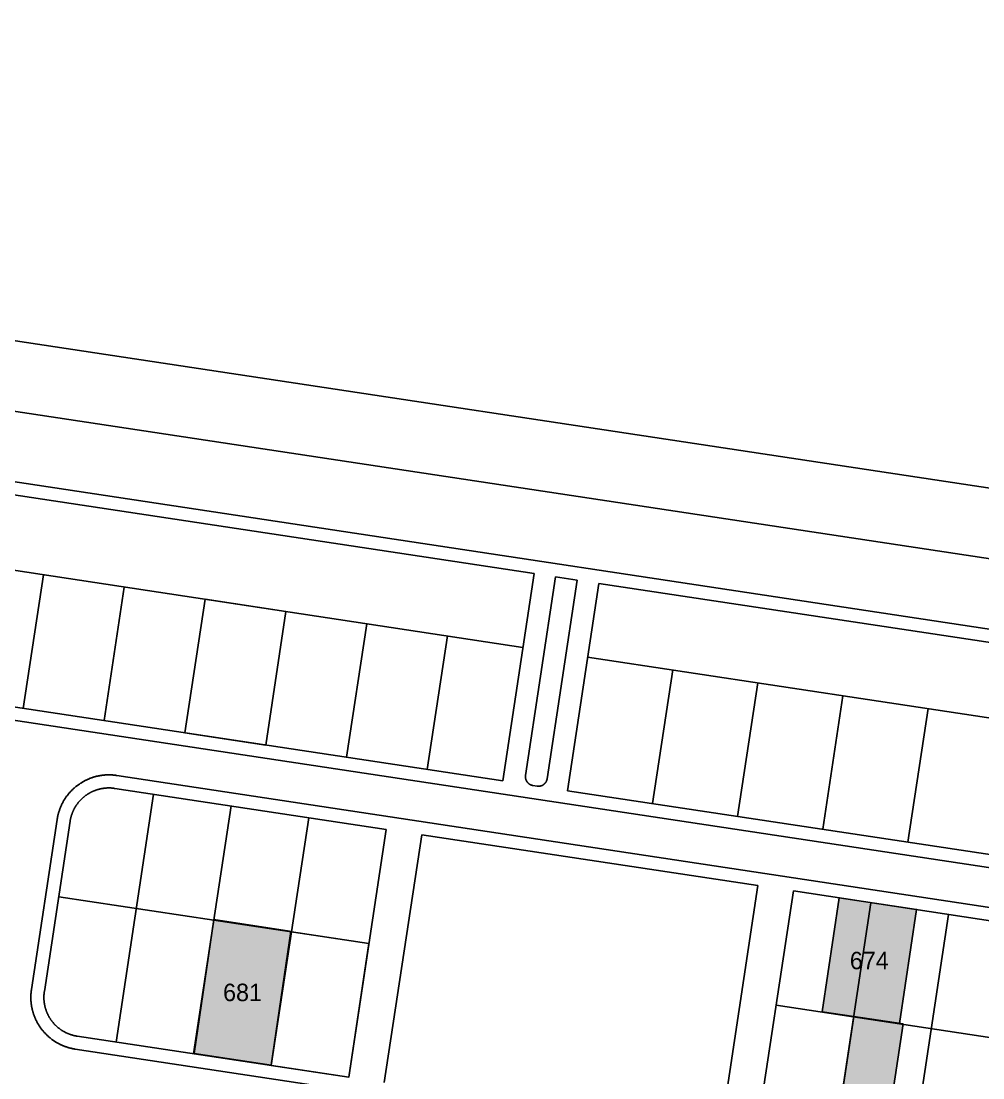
# Model space of a CAD drawing. Header units: metres. Extents: x 680594 to 684853, y 828874 to 830078.
# Drawn here: x 681217.7 to 681438.4, y 829831.2 to 830073.7 of the extents above; entities that cross this region are included whole.
import ezdxf
from ezdxf.enums import TextEntityAlignment as Align

# ---------------------------------------------------------------- set-up
doc = ezdxf.new("R2010")
doc.units = ezdxf.units.M
for name, color, linetype in [('PLOT_LINES', 7, 'Continuous'), ('PLOT_NUMBERS', 7, 'Continuous'), ('SELECTED_PLOTS', 3, 'Continuous')]:
    doc.layers.add(name, color=color, linetype=linetype)

msp = doc.modelspace()

# ---------------------------------------------------------------- hatches: boundary and pattern name
at = {"layer": 'SELECTED_PLOTS'}
h = msp.add_hatch(color=3, dxfattribs=at)
h.dxf.hatch_style = 1
h.paths.add_polyline_path([(681408.81, 829845.29), (681401.5, 829846.4), (681405.39, 829872.52), (681423.17, 829869.87), (681419.24, 829843.71)])
h = msp.add_hatch(color=3, dxfattribs=at)
h.dxf.hatch_style = 1
h.paths.add_polyline_path([(681275.14, 829834.15), (681257.43, 829836.8), (681261.96, 829867.51), (681279.82, 829864.8), (681279.81, 829864.77), (681279.6, 829864.8)])
h = msp.add_hatch(color=3, dxfattribs=at)
h.dxf.hatch_style = 1
h.paths.add_polyline_path([(681415.44, 829812.75), (681404.11, 829814.45), (681408.81, 829845.29), (681420.1, 829843.58)])

# ---------------------------------------------------------------- linework, layer by layer
at = {"layer": 'PLOT_LINES'}
for points in [[(680731.23, 830073.66), (682582.21, 829793.81)], [(680731.23, 830073.66), (682582.21, 829793.81)], [(680728.84, 830057.84), (682579.82, 829777.99)], [(680728.84, 830057.84), (682579.82, 829777.99)], [(681024.65, 829996.94), (681666.88, 829899.83)], [(681206.89, 829966.35), (681335.42, 829946.91)], [(681332.87, 829929.99), (681204.33, 829949.43)], [(681218.23, 829915.97), (681222.87, 829946.62)], [(681328.23, 829899.34), (681335.42, 829946.91)], [(681333.47, 829900.57), (681340.37, 829946.17)], [(681338.42, 829899.82), (681345.31, 829945.42)], [(681340.37, 829946.17), (681345.31, 829945.42)], [(681350.26, 829944.67), (681343.06, 829897.1)], [(681350.26, 829944.67), (681483.74, 829924.49)], [(681236.77, 829913.17), (681241.41, 829943.82)], [(681255.31, 829910.37), (681259.95, 829941.02)], [(681278.48, 829938.21), (681259.95, 829941.02), (681255.31, 829910.37), (681273.85, 829907.56), (681278.48, 829938.21)], [(681273.85, 829907.56), (681278.48, 829938.21)], [(681292.39, 829904.76), (681297.02, 829935.41)], [(681586.98, 829857.19), (681088.37, 829932.57)], [(681310.93, 829901.96), (681315.56, 829932.61)], [(681481.18, 829907.57), (681347.7, 829927.75)], [(681362.59, 829894.14), (681367.23, 829924.8)], [(681382.12, 829891.19), (681386.75, 829921.84)], [(681328.23, 829899.34), (681199.69, 829918.77)], [(681401.65, 829888.24), (681406.28, 829918.89)], [(681421.18, 829885.29), (681425.81, 829915.94)], [(681239.66, 829900.6), (681239.52, 829900.62), (681239.38, 829900.63), (681239.24, 829900.65), (681239.1, 829900.67), (681238.96, 829900.68), (681238.82, 829900.69), (681238.68, 829900.7), (681238.54, 829900.71), (681238.4, 829900.72), (681238.26, 829900.72), (681238.12, 829900.73), (681237.98, 829900.73), (681237.84, 829900.73), (681237.7, 829900.73), (681237.56, 829900.73), (681237.42, 829900.72), (681237.28, 829900.72), (681237.14, 829900.71), (681236.99, 829900.7), (681236.85, 829900.69), (681236.71, 829900.67), (681236.57, 829900.66), (681236.43, 829900.64), (681236.3, 829900.63), (681236.16, 829900.61), (681236.02, 829900.59), (681235.88, 829900.56), (681235.74, 829900.54), (681235.6, 829900.51), (681235.46, 829900.49), (681235.33, 829900.46), (681235.19, 829900.43), (681235.05, 829900.4), (681234.91, 829900.36), (681234.78, 829900.33), (681234.64, 829900.29), (681234.51, 829900.25), (681234.37, 829900.21), (681234.24, 829900.17), (681234.1, 829900.13), (681233.97, 829900.08), (681233.84, 829900.03), (681233.71, 829899.99), (681233.57, 829899.94), (681233.44, 829899.89), (681233.31, 829899.83), (681233.18, 829899.78), (681233.05, 829899.72), (681232.93, 829899.67), (681232.8, 829899.61), (681232.67, 829899.55), (681232.54, 829899.49), (681232.42, 829899.42), (681232.29, 829899.36), (681232.17, 829899.29), (681232.05, 829899.22), (681231.92, 829899.15), (681231.8, 829899.08), (681231.68, 829899.01), (681231.56, 829898.94), (681231.44, 829898.86), (681231.32, 829898.79), (681231.21, 829898.71), (681231.09, 829898.63), (681230.97, 829898.55), (681230.86, 829898.47), (681230.74, 829898.39), (681230.63, 829898.3), (681230.52, 829898.22), (681230.41, 829898.13), (681230.3, 829898.04), (681230.19, 829897.95), (681230.08, 829897.86), (681229.98, 829897.77), (681229.87, 829897.68), (681229.77, 829897.58), (681229.66, 829897.49), (681229.56, 829897.39), (681229.46, 829897.29), (681229.36, 829897.2), (681229.26, 829897.1), (681229.16, 829896.99), (681229.07, 829896.89), (681228.97, 829896.79), (681228.88, 829896.68), (681228.79, 829896.58), (681228.7, 829896.47), (681228.61, 829896.36), (681228.52, 829896.25), (681228.43, 829896.14), (681228.34, 829896.03), (681228.26, 829895.92), (681228.17, 829895.81), (681228.09, 829895.69), (681228.01, 829895.58), (681227.93, 829895.46), (681227.85, 829895.34), (681227.78, 829895.23), (681227.7, 829895.11), (681227.63, 829894.99), (681227.55, 829894.87), (681227.48, 829894.75), (681227.41, 829894.62), (681227.35, 829894.5), (681227.28, 829894.38), (681227.21, 829894.25), (681227.15, 829894.13), (681227.09, 829894), (681227.03, 829893.87), (681226.97, 829893.75), (681226.91, 829893.62), (681226.85, 829893.49), (681226.8, 829893.36), (681226.74, 829893.23), (681226.69, 829893.1), (681226.64, 829892.97), (681226.59, 829892.84), (681226.54, 829892.7), (681226.5, 829892.57), (681226.45, 829892.44), (681226.41, 829892.3), (681226.37, 829892.17), (681226.33, 829892.03), (681226.29, 829891.9), (681226.26, 829891.76), (681226.22, 829891.63), (681226.19, 829891.49), (681226.16, 829891.35), (681226.13, 829891.22), (681226.1, 829891.08), (681226.07, 829890.94), (681226.05, 829890.8), (681226.02, 829890.66), (681226, 829890.52)], [(681457.67, 829867.63), (681239.66, 829900.6)], [(681333.47, 829900.57), (681333.47, 829900.55), (681333.47, 829900.52), (681333.47, 829900.5), (681333.46, 829900.48), (681333.46, 829900.45), (681333.46, 829900.43), (681333.46, 829900.41), (681333.46, 829900.38), (681333.45, 829900.36), (681333.45, 829900.34), (681333.45, 829900.32), (681333.45, 829900.29), (681333.45, 829900.27), (681333.45, 829900.25), (681333.45, 829900.22), (681333.45, 829900.2), (681333.45, 829900.18), (681333.46, 829900.15), (681333.46, 829900.13), (681333.46, 829900.11), (681333.46, 829900.08), (681333.46, 829900.06), (681333.47, 829900.04), (681333.47, 829900.01), (681333.47, 829899.99), (681333.48, 829899.97), (681333.48, 829899.94), (681333.48, 829899.92), (681333.49, 829899.9), (681333.49, 829899.88), (681333.5, 829899.85), (681333.5, 829899.83), (681333.51, 829899.81), (681333.51, 829899.78), (681333.52, 829899.76), (681333.52, 829899.74), (681333.53, 829899.72), (681333.54, 829899.7), (681333.54, 829899.67), (681333.55, 829899.65), (681333.56, 829899.63), (681333.57, 829899.61), (681333.57, 829899.58), (681333.58, 829899.56), (681333.59, 829899.54), (681333.6, 829899.52), (681333.61, 829899.5), (681333.62, 829899.48), (681333.63, 829899.46), (681333.64, 829899.43), (681333.65, 829899.41), (681333.66, 829899.39), (681333.67, 829899.37), (681333.68, 829899.35), (681333.69, 829899.33), (681333.7, 829899.31), (681333.71, 829899.29), (681333.72, 829899.27), (681333.73, 829899.25), (681333.75, 829899.23), (681333.76, 829899.21), (681333.77, 829899.19), (681333.78, 829899.17), (681333.8, 829899.15), (681333.81, 829899.13), (681333.82, 829899.11), (681333.84, 829899.09), (681333.85, 829899.07), (681333.86, 829899.06), (681333.88, 829899.04), (681333.89, 829899.02), (681333.91, 829899), (681333.92, 829898.98), (681333.94, 829898.97), (681333.95, 829898.95), (681333.97, 829898.93), (681333.98, 829898.91), (681334, 829898.9), (681334.02, 829898.88), (681334.03, 829898.86), (681334.05, 829898.85), (681334.06, 829898.83), (681334.08, 829898.81), (681334.1, 829898.8), (681334.12, 829898.78), (681334.13, 829898.77), (681334.15, 829898.75), (681334.17, 829898.74), (681334.19, 829898.72), (681334.2, 829898.71), (681334.22, 829898.69), (681334.24, 829898.68), (681334.26, 829898.67), (681334.28, 829898.65), (681334.3, 829898.64), (681334.32, 829898.62), (681334.34, 829898.61), (681334.36, 829898.6), (681334.37, 829898.59), (681334.39, 829898.57), (681334.41, 829898.56), (681334.43, 829898.55), (681334.45, 829898.54), (681334.47, 829898.53), (681334.5, 829898.51), (681334.52, 829898.5), (681334.54, 829898.49), (681334.56, 829898.48), (681334.58, 829898.47), (681334.6, 829898.46), (681334.62, 829898.45), (681334.64, 829898.44), (681334.66, 829898.43), (681334.68, 829898.42), (681334.71, 829898.42), (681334.73, 829898.41), (681334.75, 829898.4), (681334.77, 829898.39), (681334.79, 829898.38), (681334.81, 829898.38), (681334.84, 829898.37), (681334.86, 829898.36), (681334.88, 829898.35), (681334.9, 829898.35), (681334.93, 829898.34), (681334.95, 829898.34), (681334.97, 829898.33), (681334.99, 829898.32), (681335.02, 829898.32), (681335.04, 829898.31), (681335.06, 829898.31), (681335.08, 829898.31), (681335.11, 829898.3), (681335.13, 829898.3), (681335.15, 829898.29)], [(681336.14, 829898.14), (681336.17, 829898.14), (681336.19, 829898.14), (681336.21, 829898.13), (681336.23, 829898.13), (681336.26, 829898.13), (681336.28, 829898.13), (681336.3, 829898.13), (681336.33, 829898.12), (681336.35, 829898.12), (681336.37, 829898.12), (681336.4, 829898.12), (681336.42, 829898.12), (681336.44, 829898.12), (681336.47, 829898.12), (681336.49, 829898.12), (681336.51, 829898.12), (681336.54, 829898.12), (681336.56, 829898.12), (681336.58, 829898.13), (681336.61, 829898.13), (681336.63, 829898.13), (681336.65, 829898.13), (681336.68, 829898.14), (681336.7, 829898.14), (681336.72, 829898.14), (681336.74, 829898.14), (681336.77, 829898.15), (681336.79, 829898.15), (681336.81, 829898.16), (681336.84, 829898.16), (681336.86, 829898.17), (681336.88, 829898.17), (681336.9, 829898.18), (681336.93, 829898.18), (681336.95, 829898.19), (681336.97, 829898.19), (681336.99, 829898.2), (681337.02, 829898.21), (681337.04, 829898.21), (681337.06, 829898.22), (681337.08, 829898.23), (681337.11, 829898.24), (681337.13, 829898.24), (681337.15, 829898.25), (681337.17, 829898.26), (681337.19, 829898.27), (681337.21, 829898.28), (681337.24, 829898.29), (681337.26, 829898.3), (681337.28, 829898.3), (681337.3, 829898.31), (681337.32, 829898.32), (681337.34, 829898.34), (681337.36, 829898.35), (681337.38, 829898.36), (681337.4, 829898.37), (681337.42, 829898.38), (681337.44, 829898.39), (681337.46, 829898.4), (681337.48, 829898.41), (681337.5, 829898.43), (681337.52, 829898.44), (681337.54, 829898.45), (681337.56, 829898.46), (681337.58, 829898.48), (681337.6, 829898.49), (681337.62, 829898.5), (681337.64, 829898.52), (681337.66, 829898.53), (681337.67, 829898.55), (681337.69, 829898.56), (681337.71, 829898.58), (681337.73, 829898.59), (681337.75, 829898.61), (681337.76, 829898.62), (681337.78, 829898.64), (681337.8, 829898.65), (681337.82, 829898.67), (681337.83, 829898.68), (681337.85, 829898.7), (681337.87, 829898.72), (681337.88, 829898.73), (681337.9, 829898.75), (681337.91, 829898.77), (681337.93, 829898.79), (681337.94, 829898.8), (681337.96, 829898.82), (681337.97, 829898.84), (681337.99, 829898.86), (681338, 829898.87), (681338.02, 829898.89), (681338.03, 829898.91), (681338.05, 829898.93), (681338.06, 829898.95), (681338.07, 829898.97), (681338.09, 829898.99), (681338.1, 829899.01), (681338.11, 829899.02), (681338.13, 829899.04), (681338.14, 829899.06), (681338.15, 829899.08), (681338.16, 829899.1), (681338.17, 829899.12), (681338.19, 829899.14), (681338.2, 829899.16), (681338.21, 829899.18), (681338.22, 829899.21), (681338.23, 829899.23), (681338.24, 829899.25), (681338.25, 829899.27), (681338.26, 829899.29), (681338.27, 829899.31), (681338.28, 829899.33), (681338.29, 829899.35), (681338.3, 829899.37), (681338.3, 829899.4), (681338.31, 829899.42), (681338.32, 829899.44), (681338.33, 829899.46), (681338.34, 829899.48), (681338.34, 829899.51), (681338.35, 829899.53), (681338.36, 829899.55), (681338.36, 829899.57), (681338.37, 829899.59), (681338.38, 829899.62), (681338.38, 829899.64), (681338.39, 829899.66), (681338.39, 829899.69), (681338.4, 829899.71), (681338.4, 829899.73), (681338.41, 829899.75), (681338.41, 829899.78), (681338.42, 829899.8), (681338.42, 829899.82)], [(681239.21, 829897.63), (681239.11, 829897.64), (681239, 829897.66), (681238.9, 829897.67), (681238.79, 829897.68), (681238.69, 829897.69), (681238.58, 829897.7), (681238.48, 829897.71), (681238.37, 829897.72), (681238.27, 829897.72), (681238.16, 829897.73), (681238.06, 829897.73), (681237.95, 829897.73), (681237.85, 829897.73), (681237.74, 829897.73), (681237.63, 829897.73), (681237.53, 829897.72), (681237.42, 829897.72), (681237.32, 829897.71), (681237.21, 829897.71), (681237.11, 829897.7), (681237, 829897.69), (681236.9, 829897.68), (681236.79, 829897.67), (681236.69, 829897.65), (681236.58, 829897.64), (681236.48, 829897.62), (681236.37, 829897.61), (681236.27, 829897.59), (681236.17, 829897.57), (681236.06, 829897.55), (681235.96, 829897.53), (681235.86, 829897.5), (681235.75, 829897.48), (681235.65, 829897.45), (681235.55, 829897.43), (681235.45, 829897.4), (681235.35, 829897.37), (681235.25, 829897.34), (681235.15, 829897.31), (681235.04, 829897.28), (681234.94, 829897.24), (681234.85, 829897.21), (681234.75, 829897.17), (681234.65, 829897.13), (681234.55, 829897.1), (681234.45, 829897.06), (681234.35, 829897.02), (681234.26, 829896.97), (681234.16, 829896.93), (681234.06, 829896.89), (681233.97, 829896.84), (681233.87, 829896.8), (681233.78, 829896.75), (681233.69, 829896.7), (681233.59, 829896.65), (681233.5, 829896.6), (681233.41, 829896.55), (681233.32, 829896.5), (681233.23, 829896.44), (681233.14, 829896.39), (681233.05, 829896.33), (681232.96, 829896.27), (681232.87, 829896.22), (681232.78, 829896.16), (681232.7, 829896.1), (681232.61, 829896.04), (681232.52, 829895.97), (681232.44, 829895.91), (681232.36, 829895.85), (681232.27, 829895.78), (681232.19, 829895.72), (681232.11, 829895.65), (681232.03, 829895.58), (681231.95, 829895.51), (681231.87, 829895.44), (681231.79, 829895.37), (681231.71, 829895.3), (681231.64, 829895.23), (681231.56, 829895.15), (681231.49, 829895.08), (681231.41, 829895), (681231.34, 829894.93), (681231.27, 829894.85), (681231.2, 829894.77), (681231.13, 829894.69), (681231.06, 829894.61), (681230.99, 829894.53), (681230.92, 829894.45), (681230.85, 829894.37), (681230.79, 829894.29), (681230.72, 829894.21), (681230.66, 829894.12), (681230.6, 829894.04), (681230.54, 829893.95), (681230.47, 829893.87), (681230.42, 829893.78), (681230.36, 829893.69), (681230.3, 829893.6), (681230.24, 829893.51), (681230.19, 829893.42), (681230.13, 829893.33), (681230.08, 829893.24), (681230.03, 829893.15), (681229.98, 829893.06), (681229.93, 829892.97), (681229.88, 829892.87), (681229.83, 829892.78), (681229.78, 829892.68), (681229.74, 829892.59), (681229.69, 829892.49), (681229.65, 829892.4), (681229.6, 829892.3), (681229.56, 829892.2), (681229.52, 829892.11), (681229.48, 829892.01), (681229.45, 829891.91), (681229.41, 829891.81), (681229.37, 829891.71), (681229.34, 829891.61), (681229.31, 829891.51), (681229.27, 829891.41), (681229.24, 829891.31), (681229.21, 829891.21), (681229.19, 829891.11), (681229.16, 829891), (681229.13, 829890.9), (681229.11, 829890.8), (681229.08, 829890.7), (681229.06, 829890.59), (681229.04, 829890.49), (681229.02, 829890.39), (681229, 829890.28), (681228.98, 829890.18), (681228.97, 829890.08)], [(681301.5, 829888.21), (681239.21, 829897.63)], [(681239.51, 829839.43), (681248.11, 829896.28)], [(681336.14, 829898.14), (681335.15, 829898.29)], [(681476.55, 829876.92), (681343.06, 829897.1)], [(681257.31, 829836.74), (681265.91, 829893.59)], [(681220.1, 829851.47), (681226, 829890.52)], [(681223.06, 829851.02), (681228.97, 829890.08)], [(681275.11, 829834.05), (681283.71, 829890.9)], [(681292.91, 829831.36), (681301.5, 829888.21)], [(681309.65, 829886.98), (681301.06, 829830.12)], [(681386.78, 829875.32), (681309.65, 829886.98)], [(681386.78, 829875.32), (681378.18, 829818.46)], [(681226.35, 829872.77), (681297.54, 829862.01)], [(681386.33, 829817.23), (681394.93, 829874.09)], [(681457.22, 829864.67), (681394.93, 829874.09)], [(681404.13, 829814.54), (681412.72, 829871.39)], [(681421.93, 829811.85), (681430.52, 829868.7)], [(681297.54, 829862.01), (681279.74, 829864.7), (681275.11, 829834.05), (681292.91, 829831.36), (681297.54, 829862.01)], [(681220.1, 829851.47), (681220.08, 829851.33), (681220.06, 829851.19), (681220.04, 829851.05), (681220.03, 829850.91), (681220.01, 829850.77), (681220, 829850.64), (681219.99, 829850.5), (681219.98, 829850.36), (681219.97, 829850.22), (681219.97, 829850.08), (681219.96, 829849.94), (681219.96, 829849.8), (681219.96, 829849.66), (681219.96, 829849.52), (681219.96, 829849.38), (681219.97, 829849.24), (681219.97, 829849.1), (681219.98, 829848.96), (681219.99, 829848.82), (681220, 829848.68), (681220.01, 829848.54), (681220.03, 829848.41), (681220.04, 829848.27), (681220.06, 829848.13), (681220.08, 829847.99), (681220.1, 829847.85), (681220.12, 829847.71), (681220.15, 829847.58), (681220.17, 829847.44), (681220.2, 829847.3), (681220.23, 829847.16), (681220.26, 829847.03), (681220.29, 829846.89), (681220.32, 829846.76), (681220.36, 829846.62), (681220.39, 829846.49), (681220.43, 829846.35), (681220.47, 829846.22), (681220.51, 829846.08), (681220.55, 829845.95), (681220.6, 829845.82), (681220.64, 829845.69), (681220.69, 829845.56), (681220.74, 829845.43), (681220.79, 829845.29), (681220.84, 829845.17), (681220.89, 829845.04), (681220.95, 829844.91), (681221, 829844.78), (681221.06, 829844.65), (681221.12, 829844.53), (681221.18, 829844.4), (681221.24, 829844.28), (681221.31, 829844.15), (681221.37, 829844.03), (681221.44, 829843.9), (681221.51, 829843.78), (681221.58, 829843.66), (681221.65, 829843.54), (681221.72, 829843.42), (681221.79, 829843.3), (681221.87, 829843.18), (681221.94, 829843.07), (681222.02, 829842.95), (681222.1, 829842.84), (681222.18, 829842.72), (681222.26, 829842.61), (681222.34, 829842.5), (681222.43, 829842.38), (681222.51, 829842.27), (681222.6, 829842.17), (681222.69, 829842.06), (681222.78, 829841.95), (681222.87, 829841.84), (681222.96, 829841.74), (681223.05, 829841.63), (681223.15, 829841.53), (681223.24, 829841.43), (681223.34, 829841.33), (681223.44, 829841.23), (681223.54, 829841.13), (681223.64, 829841.03), (681223.74, 829840.94), (681223.84, 829840.84), (681223.94, 829840.75), (681224.05, 829840.65), (681224.15, 829840.56), (681224.26, 829840.47), (681224.37, 829840.38), (681224.47, 829840.3), (681224.58, 829840.21), (681224.7, 829840.12), (681224.81, 829840.04), (681224.92, 829839.96), (681225.03, 829839.88), (681225.15, 829839.8), (681225.26, 829839.72), (681225.38, 829839.64), (681225.5, 829839.56), (681225.61, 829839.49), (681225.73, 829839.42), (681225.85, 829839.34), (681225.97, 829839.27), (681226.09, 829839.21), (681226.22, 829839.14), (681226.34, 829839.07), (681226.46, 829839.01), (681226.59, 829838.94), (681226.71, 829838.88), (681226.84, 829838.82), (681226.97, 829838.76), (681227.09, 829838.71), (681227.22, 829838.65), (681227.35, 829838.6), (681227.48, 829838.54), (681227.61, 829838.49), (681227.74, 829838.44), (681227.87, 829838.39), (681228, 829838.35), (681228.13, 829838.3), (681228.27, 829838.26), (681228.4, 829838.21), (681228.53, 829838.17), (681228.67, 829838.13), (681228.8, 829838.1), (681228.94, 829838.06), (681229.07, 829838.03), (681229.21, 829837.99), (681229.34, 829837.96), (681229.48, 829837.93), (681229.62, 829837.9), (681229.75, 829837.88), (681229.89, 829837.85), (681230.03, 829837.83), (681230.17, 829837.81)], [(681223.06, 829851.02), (681223.05, 829850.92), (681223.03, 829850.81), (681223.02, 829850.71), (681223.01, 829850.6), (681223, 829850.5), (681222.99, 829850.4), (681222.98, 829850.29), (681222.98, 829850.19), (681222.97, 829850.08), (681222.97, 829849.98), (681222.96, 829849.87), (681222.96, 829849.77), (681222.96, 829849.66), (681222.96, 829849.56), (681222.96, 829849.45), (681222.97, 829849.35), (681222.97, 829849.24), (681222.98, 829849.14), (681222.98, 829849.04), (681222.99, 829848.93), (681223, 829848.83), (681223.01, 829848.72), (681223.02, 829848.62), (681223.04, 829848.51), (681223.05, 829848.41), (681223.07, 829848.31), (681223.08, 829848.2), (681223.1, 829848.1), (681223.12, 829848), (681223.14, 829847.89), (681223.16, 829847.79), (681223.18, 829847.69), (681223.21, 829847.59), (681223.23, 829847.49), (681223.26, 829847.38), (681223.28, 829847.28), (681223.31, 829847.18), (681223.34, 829847.08), (681223.37, 829846.98), (681223.4, 829846.88), (681223.44, 829846.78), (681223.47, 829846.68), (681223.51, 829846.59), (681223.54, 829846.49), (681223.58, 829846.39), (681223.62, 829846.29), (681223.66, 829846.2), (681223.7, 829846.1), (681223.74, 829846), (681223.79, 829845.91), (681223.83, 829845.81), (681223.88, 829845.72), (681223.92, 829845.62), (681223.97, 829845.53), (681224.02, 829845.44), (681224.07, 829845.35), (681224.12, 829845.26), (681224.17, 829845.16), (681224.23, 829845.07), (681224.28, 829844.98), (681224.33, 829844.9), (681224.39, 829844.81), (681224.45, 829844.72), (681224.51, 829844.63), (681224.56, 829844.55), (681224.63, 829844.46), (681224.69, 829844.37), (681224.75, 829844.29), (681224.81, 829844.21), (681224.88, 829844.12), (681224.94, 829844.04), (681225.01, 829843.96), (681225.07, 829843.88), (681225.14, 829843.8), (681225.21, 829843.72), (681225.28, 829843.64), (681225.35, 829843.57), (681225.42, 829843.49), (681225.49, 829843.41), (681225.57, 829843.34), (681225.64, 829843.27), (681225.72, 829843.19), (681225.79, 829843.12), (681225.87, 829843.05), (681225.95, 829842.98), (681226.03, 829842.91), (681226.1, 829842.84), (681226.18, 829842.77), (681226.26, 829842.71), (681226.35, 829842.64), (681226.43, 829842.57), (681226.51, 829842.51), (681226.6, 829842.45), (681226.68, 829842.39), (681226.76, 829842.33), (681226.85, 829842.27), (681226.94, 829842.21), (681227.02, 829842.15), (681227.11, 829842.09), (681227.2, 829842.04), (681227.29, 829841.98), (681227.38, 829841.93), (681227.47, 829841.87), (681227.56, 829841.82), (681227.65, 829841.77), (681227.75, 829841.72), (681227.84, 829841.67), (681227.93, 829841.63), (681228.03, 829841.58), (681228.12, 829841.53), (681228.21, 829841.49), (681228.31, 829841.45), (681228.41, 829841.41), (681228.5, 829841.36), (681228.6, 829841.33), (681228.7, 829841.29), (681228.79, 829841.25), (681228.89, 829841.21), (681228.99, 829841.18), (681229.09, 829841.14), (681229.19, 829841.11), (681229.29, 829841.08), (681229.39, 829841.05), (681229.49, 829841.02), (681229.59, 829840.99), (681229.69, 829840.96), (681229.79, 829840.94), (681229.9, 829840.91), (681230, 829840.89), (681230.1, 829840.87), (681230.2, 829840.85), (681230.31, 829840.83), (681230.41, 829840.81), (681230.51, 829840.79), (681230.62, 829840.77)], [(681390.96, 829847.88), (681462.16, 829837.12)], [(681230.62, 829840.77), (681292.91, 829831.36)], [(681230.17, 829837.81), (681448.17, 829804.85)]]:
    msp.add_lwpolyline(points, dxfattribs=at)
at = {"layer": 'SELECTED_PLOTS', "color": 7}
for points in [[(681408.81, 829845.29), (681401.5, 829846.4), (681405.39, 829872.52), (681423.17, 829869.87), (681419.24, 829843.71)], [(681275.14, 829834.15), (681257.43, 829836.8), (681261.96, 829867.51), (681279.82, 829864.8), (681279.81, 829864.77), (681279.6, 829864.8)], [(681415.44, 829812.75), (681404.11, 829814.45), (681408.81, 829845.29), (681420.1, 829843.58)]]:
    msp.add_lwpolyline(points, close=True, dxfattribs=at)

# ---------------------------------------------------------------- texts
at = {"layer": 'PLOT_NUMBERS', "color": 7}
for s, p in [('674', (681412.33, 829858.13)), ('681', (681268.53, 829850.82))]:
    msp.add_text(s, height=4, dxfattribs=at).set_placement(p, align=Align.MIDDLE_CENTER)

doc.saveas('drawing.dxf')
